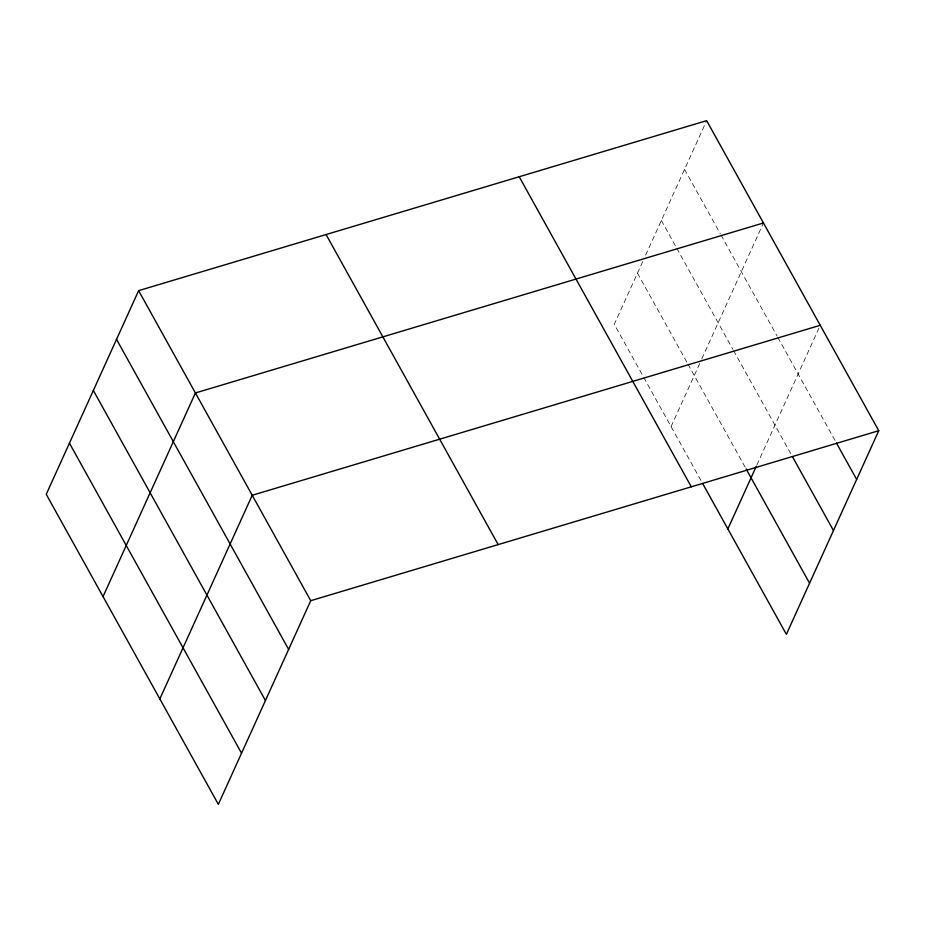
<?xml version="1.0" encoding="UTF-8"?>
<svg xmlns="http://www.w3.org/2000/svg" width="925" height="925" viewBox="0 0 925 925"><rect width="100%" height="100%" fill="white"/><g stroke="black" fill="none" stroke-linecap="round" stroke-linejoin="round"><path stroke-width="0.69" stroke-dasharray="4.62 3.47" d="M642.713 261.613L614.269 324.305L643.025 376.093M645.627 255.184L706.654 120.655M671.064 426.622L701.254 360.068M701.832 358.784L763.449 222.971M756.881 464.963L820.232 325.299M684.558 169.367L720.309 233.794M721.014 235.054L777.104 336.11M777.809 337.371L835.761 441.768M661.363 220.497L676.082 247.021M676.788 248.282L732.878 349.338M733.583 350.598L790.968 454.002M637.464 273.176L687.252 362.854M687.946 364.126L745.446 467.703M643.719 377.354L701.913 482.203"/><path stroke-width="1.39" d="M138.623 290.647L46.25 494.285L218.346 804.345L310.731 600.695L878.75 430.715L706.654 120.655L138.623 290.647L310.731 600.695M103.045 596.602L195.418 392.963L763.449 222.971M159.84 698.918L252.213 495.28L820.232 325.299M727.859 528.938L756.303 466.246M878.75 430.715L786.377 634.353L702.618 483.463M836.454 443.029L856.654 479.428M792.367 456.511L833.46 530.545M746.14 468.963L809.572 583.224M519.202 176.756L691.299 486.804M326.074 234.545L498.17 544.605M116.527 339.348L288.635 649.408M93.344 390.477L265.44 700.537M69.444 443.156L241.541 753.216"/></g></svg>
